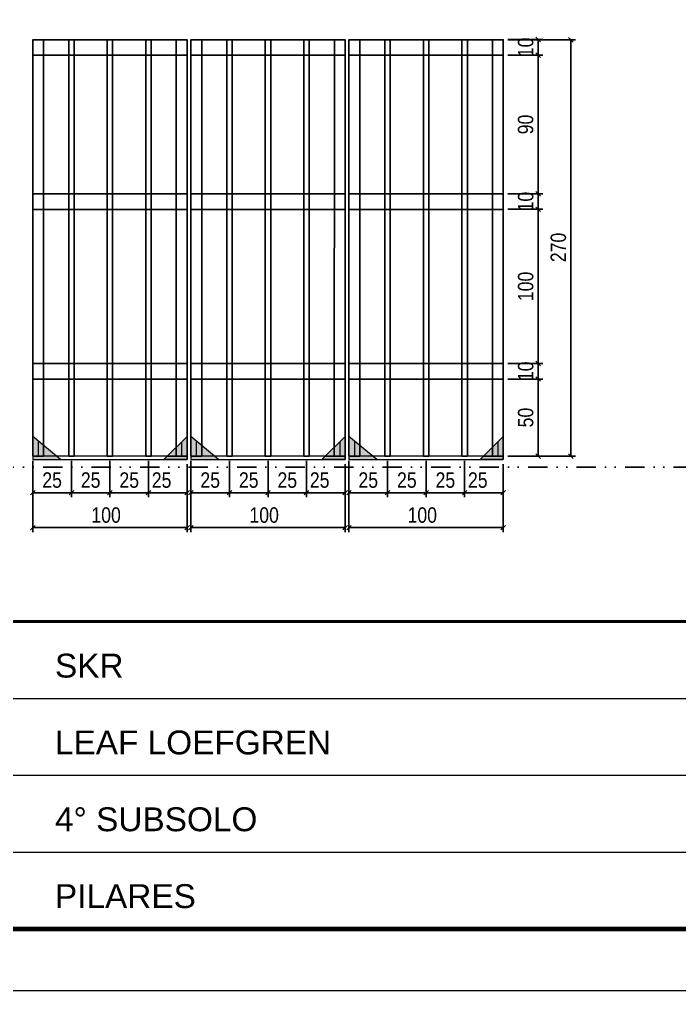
# Model space of a CAD drawing. Header units: millimetres. Extents: x 13777 to 27878, y -21631 to 6985.
# Drawn here: x 18259 to 18687, y -8997 to -8367 of the extents above; entities that cross this region are included whole.
import ezdxf

# ---------------------------------------------------------------- set-up
doc = ezdxf.new("R2010")
doc.units = ezdxf.units.MM
for name, pattern in [('CONTINUO', [0]), ('DASHED', [0.75, 0.5, -0.25]), ('DIVIDE2', [0.625, 0.25, -0.125, 0, -0.125, 0, -0.125]), ('HIDDEN', [0.375, 0.25, -0.125])]:
    doc.linetypes.add(name, pattern=pattern)
for name, color, linetype in [('COTA', 241, 'Continuous'), ('Nível', 160, 'Continuous'), ('SARR_2.2x10', 60, 'Continuous'), ('SARR_3.5x7', 81, 'Continuous'), ('SARR_7x7', 40, 'Continuous')]:
    doc.layers.add(name, color=color, linetype=linetype)
for name, color, linetype, lineweight in [('Folhas', 255, 'Continuous', 9), ('Madeira', 126, 'Continuous', 18), ('Sarr 2.2x7', 40, 'Continuous', 9), ('SARRAFO DE PRESSAO', 251, 'DASHED', 9)]:
    doc.layers.add(name, color=color, linetype=linetype, lineweight=lineweight)
doc.styles.add('ARIAL', font='arial.ttf')
doc.styles.add('COTA TECNICA', font='techl___.ttf', dxfattribs={"height": 10})
doc.dimstyles.new('PAINEL', dxfattribs={"dimtxt": 10, "dimasz": 3, "dimexe": 3, "dimexo": 3, "dimgap": 3, "dimtad": 1, "dimdec": 1, "dimzin": 12, "dimdsep": 46, "dimtxsty": 'COTA TECNICA', "dimblk1": 'OBLIQUE', "dimblk2": 'OBLIQUE', "dimsah": 1, "dimcen": 0.9, "dimclrd": 4, "dimclre": 4, "dimclrt": 240, "dimadec": 1, "dimazin": 3, "dimtfac": 1, "dimtdec": 1, "dimtmove": 0, "dimatfit": 3, "dimfxl": 1, "dimtolj": 1, "dimtzin": 12, "dimarcsym": 0})

# ---------------------------------------------------------------- blocks, each defined once
blk = doc.blocks.new('9999999999')
at = {"color": 30, "linetype": 'CONTINUO'}
for p, q in [((98564.56, 34379.64), (99583.98, 34379.64)), ((98564.56, 34329.83), (99487.98, 34329.83)), ((98564.56, 34280.02), (99487.98, 34280.02))]:
    blk.add_line(p, q, dxfattribs=at)
at = {"color": 30, "linetype": 'CONTINUO', "const_width": 2}
blk.add_lwpolyline([(99583.98, 34230.21), (99583.98, 34414.45, 0.414214), (99568.98, 34429.45), (98228.98, 34429.45, 0.414214), (98213.98, 34414.45), (98213.98, 34245.21, 0.414214), (98228.98, 34230.21), (99583.98, 34230.21)], format="xyb", dxfattribs=at)
at = {"layer": 'Folhas'}
blk.add_lwpolyline([(98138.98, 34190.21), (99623.98, 34190.21), (99623.98, 35240.21), (98138.98, 35240.21)], close=True, dxfattribs=at)
at = {"layer": 'Folhas', "color": 30, "const_width": 3}
blk.add_lwpolyline([(98213.98, 34230.21), (99583.98, 34230.21), (99583.98, 35200.21), (98213.98, 35200.21)], close=True, dxfattribs=at)
at = {"color": 7, "linetype": 'Continuous', "ltscale": 5, "style": 'ARIAL'}
for s, height, p in [('SKR', 15.483, (98837.68, 34393.13)), ('LEAF LOEFGREN', 15.4829, (98837.68, 34343.32)), ('4° SUBSOLO', 15.483, (98837.68, 34293.51)), ('PILARES', 15.483, (98837.68, 34243.7))]:
    blk.add_text(s, height=height, dxfattribs=at).set_placement(p)
blk = doc.blocks.new('_Oblique')
at = {"color": 0, "linetype": 'ByBlock', "lineweight": -2}
blk.add_line((-0.5, -0.5), (0.5, 0.5), dxfattribs=at)
blk = doc.blocks.new('*D2347')
at = {"layer": 'COTA', "color": 4, "lineweight": -2, "transparency": 16777216}
for p, q in [((18472.83, -8668.47), (18472.83, -8699.64)), ((18572.83, -8668.47), (18572.83, -8699.64)), ((18572.83, -8696.64), (18472.83, -8696.64))]:
    blk.add_line(p, q, dxfattribs=at)
at = {"layer": 'Defpoints', "color": 0, "transparency": 16777216}
for p in [(18472.83, -8665.47), (18572.83, -8665.47), (18472.83, -8696.64)]:
    blk.add_point(p, dxfattribs=at)
at = {"layer": 'COTA', "color": 4, "lineweight": -2, "transparency": 16777216, "xscale": 3, "yscale": 3, "zscale": 3, "rotation": 180}
blk.add_blockref('_Oblique', (18472.83, -8696.64), dxfattribs=at)
at = {"layer": 'COTA', "color": 4, "lineweight": -2, "transparency": 16777216, "xscale": 3, "yscale": 3, "zscale": 3}
blk.add_blockref('_Oblique', (18572.83, -8696.64), dxfattribs=at)
at = {"layer": 'COTA', "color": 240, "transparency": 16777216, "insert": (18520.33, -8688.54), "char_height": 10, "attachment_point": 5, "style": 'COTA TECNICA'}
blk.add_mtext('\\A1;100', dxfattribs=at)
blk = doc.blocks.new('*D2348')
at = {"layer": 'COTA', "color": 4, "lineweight": -2, "transparency": 16777216}
for p, q in [((18472.83, -8653.27), (18472.83, -8676.97)), ((18497.83, -8653.27), (18497.83, -8676.97)), ((18497.83, -8673.97), (18472.83, -8673.97))]:
    blk.add_line(p, q, dxfattribs=at)
at = {"layer": 'Defpoints', "color": 0, "transparency": 16777216}
for p in [(18472.83, -8650.27), (18497.83, -8650.27), (18472.83, -8673.97)]:
    blk.add_point(p, dxfattribs=at)
at = {"layer": 'COTA', "color": 4, "lineweight": -2, "transparency": 16777216, "xscale": 3, "yscale": 3, "zscale": 3, "rotation": 180}
blk.add_blockref('_Oblique', (18472.83, -8673.97), dxfattribs=at)
at = {"layer": 'COTA', "color": 4, "lineweight": -2, "transparency": 16777216, "xscale": 3, "yscale": 3, "zscale": 3}
blk.add_blockref('_Oblique', (18497.83, -8673.97), dxfattribs=at)
at = {"layer": 'COTA', "color": 240, "transparency": 16777216, "insert": (18485.33, -8665.86), "char_height": 10, "attachment_point": 5, "style": 'COTA TECNICA'}
blk.add_mtext('\\A1;25', dxfattribs=at)
blk = doc.blocks.new('*D2349')
at = {"layer": 'COTA', "color": 4, "lineweight": -2, "transparency": 16777216}
for p, q in [((18547.83, -8653.27), (18547.83, -8676.97)), ((18572.83, -8655.47), (18572.83, -8676.97)), ((18547.83, -8673.97), (18572.83, -8673.97))]:
    blk.add_line(p, q, dxfattribs=at)
at = {"layer": 'Defpoints', "color": 0, "transparency": 16777216}
for p in [(18547.83, -8650.27), (18572.83, -8652.47), (18572.83, -8673.97)]:
    blk.add_point(p, dxfattribs=at)
at = {"layer": 'COTA', "color": 4, "lineweight": -2, "transparency": 16777216, "xscale": 3, "yscale": 3, "zscale": 3, "rotation": 180}
blk.add_blockref('_Oblique', (18547.83, -8673.97), dxfattribs=at)
at = {"layer": 'COTA', "color": 4, "lineweight": -2, "transparency": 16777216, "xscale": 3, "yscale": 3, "zscale": 3}
blk.add_blockref('_Oblique', (18572.83, -8673.97), dxfattribs=at)
at = {"layer": 'COTA', "color": 240, "transparency": 16777216, "insert": (18556.33, -8665.86), "char_height": 10, "attachment_point": 5, "style": 'COTA TECNICA'}
blk.add_mtext('\\A1;25', dxfattribs=at)
blk = doc.blocks.new('*D2350')
at = {"layer": 'COTA', "color": 4, "lineweight": -2, "transparency": 16777216}
for p, q in [((18497.83, -8653.27), (18497.83, -8676.97)), ((18522.83, -8653.27), (18522.83, -8676.97)), ((18497.83, -8673.97), (18522.83, -8673.97))]:
    blk.add_line(p, q, dxfattribs=at)
at = {"layer": 'Defpoints', "color": 0, "transparency": 16777216}
for p in [(18497.83, -8650.27), (18522.83, -8650.27), (18522.83, -8673.97)]:
    blk.add_point(p, dxfattribs=at)
at = {"layer": 'COTA', "color": 4, "lineweight": -2, "transparency": 16777216, "xscale": 3, "yscale": 3, "zscale": 3, "rotation": 180}
blk.add_blockref('_Oblique', (18497.83, -8673.97), dxfattribs=at)
at = {"layer": 'COTA', "color": 4, "lineweight": -2, "transparency": 16777216, "xscale": 3, "yscale": 3, "zscale": 3}
blk.add_blockref('_Oblique', (18522.83, -8673.97), dxfattribs=at)
at = {"layer": 'COTA', "color": 240, "transparency": 16777216, "insert": (18510.33, -8665.86), "char_height": 10, "attachment_point": 5, "style": 'COTA TECNICA'}
blk.add_mtext('\\A1;25', dxfattribs=at)
blk = doc.blocks.new('*D2351')
at = {"layer": 'COTA', "color": 4, "lineweight": -2, "transparency": 16777216}
for p, q in [((18575.83, -8600.27), (18598.52, -8600.27)), ((18595.52, -8650.27), (18595.52, -8600.27)), ((18575.83, -8650.27), (18598.52, -8650.27))]:
    blk.add_line(p, q, dxfattribs=at)
at = {"layer": 'Defpoints', "color": 0, "transparency": 16777216}
for p in [(18572.83, -8600.27), (18595.52, -8600.27), (18572.83, -8650.27)]:
    blk.add_point(p, dxfattribs=at)
at = {"layer": 'COTA', "color": 4, "lineweight": -2, "transparency": 16777216, "xscale": 3, "yscale": 3, "zscale": 3}
for p, rotation in [((18595.52, -8600.27), 90), ((18595.52, -8650.27), 270)]:
    blk.add_blockref('_Oblique', p, dxfattribs=dict(at, rotation=rotation))
at = {"layer": 'COTA', "color": 240, "transparency": 16777216, "insert": (18587.41, -8625.27), "char_height": 10, "attachment_point": 5, "rotation": 90, "style": 'COTA TECNICA'}
blk.add_mtext('\\A1;50', dxfattribs=at)
blk = doc.blocks.new('*D2352')
at = {"layer": 'COTA', "color": 4, "lineweight": -2, "transparency": 16777216}
for p, q in [((18522.83, -8653.27), (18522.83, -8676.97)), ((18547.83, -8653.27), (18547.83, -8676.97)), ((18522.83, -8673.97), (18547.83, -8673.97))]:
    blk.add_line(p, q, dxfattribs=at)
at = {"layer": 'Defpoints', "color": 0, "transparency": 16777216}
for p in [(18522.83, -8650.27), (18547.83, -8650.27), (18547.83, -8673.97)]:
    blk.add_point(p, dxfattribs=at)
at = {"layer": 'COTA', "color": 4, "lineweight": -2, "transparency": 16777216, "xscale": 3, "yscale": 3, "zscale": 3, "rotation": 180}
blk.add_blockref('_Oblique', (18522.83, -8673.97), dxfattribs=at)
at = {"layer": 'COTA', "color": 4, "lineweight": -2, "transparency": 16777216, "xscale": 3, "yscale": 3, "zscale": 3}
blk.add_blockref('_Oblique', (18547.83, -8673.97), dxfattribs=at)
at = {"layer": 'COTA', "color": 240, "transparency": 16777216, "insert": (18535.33, -8665.86), "char_height": 10, "attachment_point": 5, "style": 'COTA TECNICA'}
blk.add_mtext('\\A1;25', dxfattribs=at)
blk = doc.blocks.new('*D2353')
at = {"layer": 'COTA', "color": 4, "lineweight": -2, "transparency": 16777216}
for p, q in [((18575.83, -8590.27), (18598.52, -8590.27)), ((18595.52, -8600.27), (18595.52, -8590.27)), ((18575.83, -8600.27), (18598.52, -8600.27))]:
    blk.add_line(p, q, dxfattribs=at)
at = {"layer": 'Defpoints', "color": 0, "transparency": 16777216}
for p in [(18572.83, -8590.27), (18595.52, -8590.27), (18572.83, -8600.27)]:
    blk.add_point(p, dxfattribs=at)
at = {"layer": 'COTA', "color": 4, "lineweight": -2, "transparency": 16777216, "xscale": 3, "yscale": 3, "zscale": 3}
for p, rotation in [((18595.52, -8590.27), 90), ((18595.52, -8600.27), 270)]:
    blk.add_blockref('_Oblique', p, dxfattribs=dict(at, rotation=rotation))
at = {"layer": 'COTA', "color": 240, "transparency": 16777216, "insert": (18587.42, -8595.27), "char_height": 10, "attachment_point": 5, "rotation": 90, "style": 'COTA TECNICA'}
blk.add_mtext('\\A1;10', dxfattribs=at)
blk = doc.blocks.new('*D2354')
at = {"layer": 'COTA', "color": 4, "lineweight": -2, "transparency": 16777216}
for p, q in [((18575.83, -8490.27), (18598.52, -8490.27)), ((18595.52, -8590.27), (18595.52, -8490.27)), ((18575.83, -8590.27), (18598.52, -8590.27))]:
    blk.add_line(p, q, dxfattribs=at)
at = {"layer": 'Defpoints', "color": 0, "transparency": 16777216}
for p in [(18572.83, -8490.27), (18595.52, -8490.27), (18572.83, -8590.27)]:
    blk.add_point(p, dxfattribs=at)
at = {"layer": 'COTA', "color": 4, "lineweight": -2, "transparency": 16777216, "xscale": 3, "yscale": 3, "zscale": 3}
for p, rotation in [((18595.52, -8490.27), 90), ((18595.52, -8590.27), 270)]:
    blk.add_blockref('_Oblique', p, dxfattribs=dict(at, rotation=rotation))
at = {"layer": 'COTA', "color": 240, "transparency": 16777216, "insert": (18587.42, -8540.27), "char_height": 10, "attachment_point": 5, "rotation": 90, "style": 'COTA TECNICA'}
blk.add_mtext('\\A1;100', dxfattribs=at)
blk = doc.blocks.new('*D2355')
at = {"layer": 'COTA', "color": 4, "lineweight": -2, "transparency": 16777216}
for p, q in [((18575.83, -8480.27), (18598.52, -8480.27)), ((18595.52, -8490.27), (18595.52, -8480.27)), ((18575.83, -8490.27), (18598.52, -8490.27))]:
    blk.add_line(p, q, dxfattribs=at)
at = {"layer": 'Defpoints', "color": 0, "transparency": 16777216}
for p in [(18572.83, -8480.27), (18595.52, -8480.27), (18572.83, -8490.27)]:
    blk.add_point(p, dxfattribs=at)
at = {"layer": 'COTA', "color": 4, "lineweight": -2, "transparency": 16777216, "xscale": 3, "yscale": 3, "zscale": 3}
for p, rotation in [((18595.52, -8480.27), 90), ((18595.52, -8490.27), 270)]:
    blk.add_blockref('_Oblique', p, dxfattribs=dict(at, rotation=rotation))
at = {"layer": 'COTA', "color": 240, "transparency": 16777216, "insert": (18587.42, -8485.27), "char_height": 10, "attachment_point": 5, "rotation": 90, "style": 'COTA TECNICA'}
blk.add_mtext('\\A1;10', dxfattribs=at)
blk = doc.blocks.new('*D2356')
at = {"layer": 'COTA', "color": 4, "lineweight": -2, "transparency": 16777216}
for p, q in [((18575.83, -8390.27), (18598.52, -8390.27)), ((18595.52, -8480.27), (18595.52, -8390.27)), ((18575.83, -8480.27), (18598.52, -8480.27))]:
    blk.add_line(p, q, dxfattribs=at)
at = {"layer": 'Defpoints', "color": 0, "transparency": 16777216}
for p in [(18572.83, -8390.27), (18595.52, -8390.27), (18572.83, -8480.27)]:
    blk.add_point(p, dxfattribs=at)
at = {"layer": 'COTA', "color": 4, "lineweight": -2, "transparency": 16777216, "xscale": 3, "yscale": 3, "zscale": 3}
for p, rotation in [((18595.52, -8390.27), 90), ((18595.52, -8480.27), 270)]:
    blk.add_blockref('_Oblique', p, dxfattribs=dict(at, rotation=rotation))
at = {"layer": 'COTA', "color": 240, "transparency": 16777216, "insert": (18587.39, -8435.27), "char_height": 10, "attachment_point": 5, "rotation": 90, "style": 'COTA TECNICA'}
blk.add_mtext('\\A1;90', dxfattribs=at)
blk = doc.blocks.new('*D2357')
at = {"layer": 'COTA', "color": 4, "lineweight": -2, "transparency": 16777216}
for p, q in [((18575.83, -8380.27), (18598.52, -8380.27)), ((18595.52, -8390.27), (18595.52, -8380.27)), ((18575.83, -8390.27), (18598.52, -8390.27))]:
    blk.add_line(p, q, dxfattribs=at)
at = {"layer": 'Defpoints', "color": 0, "transparency": 16777216}
for p in [(18572.83, -8380.27), (18595.52, -8380.27), (18572.83, -8390.27)]:
    blk.add_point(p, dxfattribs=at)
at = {"layer": 'COTA', "color": 4, "lineweight": -2, "transparency": 16777216, "xscale": 3, "yscale": 3, "zscale": 3}
for p, rotation in [((18595.52, -8380.27), 90), ((18595.52, -8390.27), 270)]:
    blk.add_blockref('_Oblique', p, dxfattribs=dict(at, rotation=rotation))
at = {"layer": 'COTA', "color": 240, "transparency": 16777216, "insert": (18587.42, -8385.27), "char_height": 10, "attachment_point": 5, "rotation": 90, "style": 'COTA TECNICA'}
blk.add_mtext('\\A1;10', dxfattribs=at)
blk = doc.blocks.new('*D2358')
at = {"layer": 'COTA', "color": 4, "lineweight": -2, "transparency": 16777216}
for p, q in [((18575.83, -8380.3), (18619.74, -8380.3)), ((18616.74, -8650.3), (18616.74, -8380.3)), ((18575.83, -8650.3), (18619.74, -8650.3))]:
    blk.add_line(p, q, dxfattribs=at)
at = {"layer": 'Defpoints', "color": 0, "transparency": 16777216}
for p in [(18572.83, -8380.3), (18616.74, -8380.3), (18572.83, -8650.3)]:
    blk.add_point(p, dxfattribs=at)
at = {"layer": 'COTA', "color": 4, "lineweight": -2, "transparency": 16777216, "xscale": 3, "yscale": 3, "zscale": 3}
for p, rotation in [((18616.74, -8380.3), 90), ((18616.74, -8650.3), 270)]:
    blk.add_blockref('_Oblique', p, dxfattribs=dict(at, rotation=rotation))
at = {"layer": 'COTA', "color": 240, "transparency": 16777216, "insert": (18608.64, -8515), "char_height": 10, "attachment_point": 5, "rotation": 90, "style": 'COTA TECNICA'}
blk.add_mtext('\\A1;270', dxfattribs=at)
blk = doc.blocks.new('*D2359')
at = {"layer": 'COTA', "color": 4, "lineweight": -2, "transparency": 16777216}
for p, q in [((18370.32, -8668.47), (18370.32, -8699.64)), ((18470.32, -8668.47), (18470.32, -8699.64)), ((18470.32, -8696.64), (18370.32, -8696.64))]:
    blk.add_line(p, q, dxfattribs=at)
at = {"layer": 'Defpoints', "color": 0, "transparency": 16777216}
for p in [(18370.32, -8665.47), (18470.32, -8665.47), (18370.32, -8696.64)]:
    blk.add_point(p, dxfattribs=at)
at = {"layer": 'COTA', "color": 4, "lineweight": -2, "transparency": 16777216, "xscale": 3, "yscale": 3, "zscale": 3, "rotation": 180}
blk.add_blockref('_Oblique', (18370.32, -8696.64), dxfattribs=at)
at = {"layer": 'COTA', "color": 4, "lineweight": -2, "transparency": 16777216, "xscale": 3, "yscale": 3, "zscale": 3}
blk.add_blockref('_Oblique', (18470.32, -8696.64), dxfattribs=at)
at = {"layer": 'COTA', "color": 240, "transparency": 16777216, "insert": (18417.82, -8688.54), "char_height": 10, "attachment_point": 5, "style": 'COTA TECNICA'}
blk.add_mtext('\\A1;100', dxfattribs=at)
blk = doc.blocks.new('*D2360')
at = {"layer": 'COTA', "color": 4, "lineweight": -2, "transparency": 16777216}
for p, q in [((18370.32, -8653.27), (18370.32, -8676.97)), ((18395.32, -8653.27), (18395.32, -8676.97)), ((18395.32, -8673.97), (18370.32, -8673.97))]:
    blk.add_line(p, q, dxfattribs=at)
at = {"layer": 'Defpoints', "color": 0, "transparency": 16777216}
for p in [(18370.32, -8650.27), (18395.32, -8650.27), (18370.32, -8673.97)]:
    blk.add_point(p, dxfattribs=at)
at = {"layer": 'COTA', "color": 4, "lineweight": -2, "transparency": 16777216, "xscale": 3, "yscale": 3, "zscale": 3, "rotation": 180}
blk.add_blockref('_Oblique', (18370.32, -8673.97), dxfattribs=at)
at = {"layer": 'COTA', "color": 4, "lineweight": -2, "transparency": 16777216, "xscale": 3, "yscale": 3, "zscale": 3}
blk.add_blockref('_Oblique', (18395.32, -8673.97), dxfattribs=at)
at = {"layer": 'COTA', "color": 240, "transparency": 16777216, "insert": (18382.82, -8665.86), "char_height": 10, "attachment_point": 5, "style": 'COTA TECNICA'}
blk.add_mtext('\\A1;25', dxfattribs=at)
blk = doc.blocks.new('*D2361')
at = {"layer": 'COTA', "color": 4, "lineweight": -2, "transparency": 16777216}
for p, q in [((18445.32, -8653.27), (18445.32, -8676.97)), ((18470.32, -8655.47), (18470.32, -8676.97)), ((18445.32, -8673.97), (18470.32, -8673.97))]:
    blk.add_line(p, q, dxfattribs=at)
at = {"layer": 'Defpoints', "color": 0, "transparency": 16777216}
for p in [(18445.32, -8650.27), (18470.32, -8652.47), (18470.32, -8673.97)]:
    blk.add_point(p, dxfattribs=at)
at = {"layer": 'COTA', "color": 4, "lineweight": -2, "transparency": 16777216, "xscale": 3, "yscale": 3, "zscale": 3, "rotation": 180}
blk.add_blockref('_Oblique', (18445.32, -8673.97), dxfattribs=at)
at = {"layer": 'COTA', "color": 4, "lineweight": -2, "transparency": 16777216, "xscale": 3, "yscale": 3, "zscale": 3}
blk.add_blockref('_Oblique', (18470.32, -8673.97), dxfattribs=at)
at = {"layer": 'COTA', "color": 240, "transparency": 16777216, "insert": (18453.82, -8665.86), "char_height": 10, "attachment_point": 5, "style": 'COTA TECNICA'}
blk.add_mtext('\\A1;25', dxfattribs=at)
blk = doc.blocks.new('*D2362')
at = {"layer": 'COTA', "color": 4, "lineweight": -2, "transparency": 16777216}
for p, q in [((18395.32, -8653.27), (18395.32, -8676.97)), ((18420.32, -8653.27), (18420.32, -8676.97)), ((18395.32, -8673.97), (18420.32, -8673.97))]:
    blk.add_line(p, q, dxfattribs=at)
at = {"layer": 'Defpoints', "color": 0, "transparency": 16777216}
for p in [(18395.32, -8650.27), (18420.32, -8650.27), (18420.32, -8673.97)]:
    blk.add_point(p, dxfattribs=at)
at = {"layer": 'COTA', "color": 4, "lineweight": -2, "transparency": 16777216, "xscale": 3, "yscale": 3, "zscale": 3, "rotation": 180}
blk.add_blockref('_Oblique', (18395.32, -8673.97), dxfattribs=at)
at = {"layer": 'COTA', "color": 4, "lineweight": -2, "transparency": 16777216, "xscale": 3, "yscale": 3, "zscale": 3}
blk.add_blockref('_Oblique', (18420.32, -8673.97), dxfattribs=at)
at = {"layer": 'COTA', "color": 240, "transparency": 16777216, "insert": (18407.82, -8665.86), "char_height": 10, "attachment_point": 5, "style": 'COTA TECNICA'}
blk.add_mtext('\\A1;25', dxfattribs=at)
blk = doc.blocks.new('*D2363')
at = {"layer": 'COTA', "color": 4, "lineweight": -2, "transparency": 16777216}
for p, q in [((18420.32, -8653.27), (18420.32, -8676.97)), ((18445.32, -8653.27), (18445.32, -8676.97)), ((18420.32, -8673.97), (18445.32, -8673.97))]:
    blk.add_line(p, q, dxfattribs=at)
at = {"layer": 'Defpoints', "color": 0, "transparency": 16777216}
for p in [(18420.32, -8650.27), (18445.32, -8650.27), (18445.32, -8673.97)]:
    blk.add_point(p, dxfattribs=at)
at = {"layer": 'COTA', "color": 4, "lineweight": -2, "transparency": 16777216, "xscale": 3, "yscale": 3, "zscale": 3, "rotation": 180}
blk.add_blockref('_Oblique', (18420.32, -8673.97), dxfattribs=at)
at = {"layer": 'COTA', "color": 4, "lineweight": -2, "transparency": 16777216, "xscale": 3, "yscale": 3, "zscale": 3}
blk.add_blockref('_Oblique', (18445.32, -8673.97), dxfattribs=at)
at = {"layer": 'COTA', "color": 240, "transparency": 16777216, "insert": (18432.82, -8665.86), "char_height": 10, "attachment_point": 5, "style": 'COTA TECNICA'}
blk.add_mtext('\\A1;25', dxfattribs=at)
blk = doc.blocks.new('*D2364')
at = {"layer": 'COTA', "color": 4, "lineweight": -2, "transparency": 16777216}
for p, q in [((18267.82, -8668.47), (18267.82, -8699.64)), ((18367.82, -8668.47), (18367.82, -8699.64)), ((18367.82, -8696.64), (18267.82, -8696.64))]:
    blk.add_line(p, q, dxfattribs=at)
at = {"layer": 'Defpoints', "color": 0, "transparency": 16777216}
for p in [(18267.82, -8665.47), (18367.82, -8665.47), (18267.82, -8696.64)]:
    blk.add_point(p, dxfattribs=at)
at = {"layer": 'COTA', "color": 4, "lineweight": -2, "transparency": 16777216, "xscale": 3, "yscale": 3, "zscale": 3, "rotation": 180}
blk.add_blockref('_Oblique', (18267.82, -8696.64), dxfattribs=at)
at = {"layer": 'COTA', "color": 4, "lineweight": -2, "transparency": 16777216, "xscale": 3, "yscale": 3, "zscale": 3}
blk.add_blockref('_Oblique', (18367.82, -8696.64), dxfattribs=at)
at = {"layer": 'COTA', "color": 240, "transparency": 16777216, "insert": (18315.32, -8688.54), "char_height": 10, "attachment_point": 5, "style": 'COTA TECNICA'}
blk.add_mtext('\\A1;100', dxfattribs=at)
blk = doc.blocks.new('*D2365')
at = {"layer": 'COTA', "color": 4, "lineweight": -2, "transparency": 16777216}
for p, q in [((18267.82, -8653.27), (18267.82, -8676.97)), ((18292.82, -8653.27), (18292.82, -8676.97)), ((18292.82, -8673.97), (18267.82, -8673.97))]:
    blk.add_line(p, q, dxfattribs=at)
at = {"layer": 'Defpoints', "color": 0, "transparency": 16777216}
for p in [(18267.82, -8650.27), (18292.82, -8650.27), (18267.82, -8673.97)]:
    blk.add_point(p, dxfattribs=at)
at = {"layer": 'COTA', "color": 4, "lineweight": -2, "transparency": 16777216, "xscale": 3, "yscale": 3, "zscale": 3, "rotation": 180}
blk.add_blockref('_Oblique', (18267.82, -8673.97), dxfattribs=at)
at = {"layer": 'COTA', "color": 4, "lineweight": -2, "transparency": 16777216, "xscale": 3, "yscale": 3, "zscale": 3}
blk.add_blockref('_Oblique', (18292.82, -8673.97), dxfattribs=at)
at = {"layer": 'COTA', "color": 240, "transparency": 16777216, "insert": (18280.32, -8665.86), "char_height": 10, "attachment_point": 5, "style": 'COTA TECNICA'}
blk.add_mtext('\\A1;25', dxfattribs=at)
blk = doc.blocks.new('*D2366')
at = {"layer": 'COTA', "color": 4, "lineweight": -2, "transparency": 16777216}
for p, q in [((18342.82, -8653.27), (18342.82, -8676.97)), ((18367.82, -8655.47), (18367.82, -8676.97)), ((18342.82, -8673.97), (18367.82, -8673.97))]:
    blk.add_line(p, q, dxfattribs=at)
at = {"layer": 'Defpoints', "color": 0, "transparency": 16777216}
for p in [(18342.82, -8650.27), (18367.82, -8652.47), (18367.82, -8673.97)]:
    blk.add_point(p, dxfattribs=at)
at = {"layer": 'COTA', "color": 4, "lineweight": -2, "transparency": 16777216, "xscale": 3, "yscale": 3, "zscale": 3, "rotation": 180}
blk.add_blockref('_Oblique', (18342.82, -8673.97), dxfattribs=at)
at = {"layer": 'COTA', "color": 4, "lineweight": -2, "transparency": 16777216, "xscale": 3, "yscale": 3, "zscale": 3}
blk.add_blockref('_Oblique', (18367.82, -8673.97), dxfattribs=at)
at = {"layer": 'COTA', "color": 240, "transparency": 16777216, "insert": (18351.32, -8665.86), "char_height": 10, "attachment_point": 5, "style": 'COTA TECNICA'}
blk.add_mtext('\\A1;25', dxfattribs=at)
blk = doc.blocks.new('*D2367')
at = {"layer": 'COTA', "color": 4, "lineweight": -2, "transparency": 16777216}
for p, q in [((18292.82, -8653.27), (18292.82, -8676.97)), ((18317.82, -8653.27), (18317.82, -8676.97)), ((18292.82, -8673.97), (18317.82, -8673.97))]:
    blk.add_line(p, q, dxfattribs=at)
at = {"layer": 'Defpoints', "color": 0, "transparency": 16777216}
for p in [(18292.82, -8650.27), (18317.82, -8650.27), (18317.82, -8673.97)]:
    blk.add_point(p, dxfattribs=at)
at = {"layer": 'COTA', "color": 4, "lineweight": -2, "transparency": 16777216, "xscale": 3, "yscale": 3, "zscale": 3, "rotation": 180}
blk.add_blockref('_Oblique', (18292.82, -8673.97), dxfattribs=at)
at = {"layer": 'COTA', "color": 4, "lineweight": -2, "transparency": 16777216, "xscale": 3, "yscale": 3, "zscale": 3}
blk.add_blockref('_Oblique', (18317.82, -8673.97), dxfattribs=at)
at = {"layer": 'COTA', "color": 240, "transparency": 16777216, "insert": (18305.32, -8665.86), "char_height": 10, "attachment_point": 5, "style": 'COTA TECNICA'}
blk.add_mtext('\\A1;25', dxfattribs=at)
blk = doc.blocks.new('*D2368')
at = {"layer": 'COTA', "color": 4, "lineweight": -2, "transparency": 16777216}
for p, q in [((18317.82, -8653.27), (18317.82, -8676.97)), ((18342.82, -8653.27), (18342.82, -8676.97)), ((18317.82, -8673.97), (18342.82, -8673.97))]:
    blk.add_line(p, q, dxfattribs=at)
at = {"layer": 'Defpoints', "color": 0, "transparency": 16777216}
for p in [(18317.82, -8650.27), (18342.82, -8650.27), (18342.82, -8673.97)]:
    blk.add_point(p, dxfattribs=at)
at = {"layer": 'COTA', "color": 4, "lineweight": -2, "transparency": 16777216, "xscale": 3, "yscale": 3, "zscale": 3, "rotation": 180}
blk.add_blockref('_Oblique', (18317.82, -8673.97), dxfattribs=at)
at = {"layer": 'COTA', "color": 4, "lineweight": -2, "transparency": 16777216, "xscale": 3, "yscale": 3, "zscale": 3}
blk.add_blockref('_Oblique', (18342.82, -8673.97), dxfattribs=at)
at = {"layer": 'COTA', "color": 240, "transparency": 16777216, "insert": (18330.32, -8665.86), "char_height": 10, "attachment_point": 5, "style": 'COTA TECNICA'}
blk.add_mtext('\\A1;25', dxfattribs=at)

msp = doc.modelspace()

# ---------------------------------------------------------------- hatches: boundary and pattern name
at = {"layer": 'Madeira'}
h = msp.add_hatch(color=252, dxfattribs=at)
h.dxf.hatch_style = 2
h.paths.add_polyline_path([(18267.82, -8637.47), (18267.82, -8652.47), (18285.82, -8652.47)])
h = msp.add_hatch(color=252, dxfattribs=at)
h.dxf.hatch_style = 2
h.paths.add_polyline_path([(18367.82, -8637.47), (18367.82, -8652.47), (18352.82, -8652.47)])
h = msp.add_hatch(color=252, dxfattribs=at)
h.dxf.hatch_style = 2
h.paths.add_polyline_path([(18370.32, -8637.47), (18370.32, -8652.47), (18388.32, -8652.47)])
h = msp.add_hatch(color=252, dxfattribs=at)
h.dxf.hatch_style = 2
h.paths.add_polyline_path([(18470.32, -8637.47), (18470.32, -8652.47), (18455.32, -8652.47)])
h = msp.add_hatch(color=252, dxfattribs=at)
h.dxf.hatch_style = 2
h.paths.add_polyline_path([(18472.82, -8637.47), (18472.82, -8652.47), (18490.82, -8652.47)])
h = msp.add_hatch(color=252, dxfattribs=at)
h.dxf.hatch_style = 2
h.paths.add_polyline_path([(18572.83, -8637.47), (18572.83, -8652.47), (18557.83, -8652.47)])

# ---------------------------------------------------------------- linework, layer by layer
at = {"layer": 'Madeira', "color": 1, "linetype": 'HIDDEN'}
for p, q in [((18271.32, -8640.97), (18271.32, -8650.27)), ((18271.32, -8640.97), (18271.32, -8650.27)), ((18364.32, -8640.97), (18364.32, -8650.27)), ((18364.32, -8640.97), (18364.32, -8650.27)), ((18373.82, -8640.97), (18373.82, -8650.27)), ((18373.82, -8640.97), (18373.82, -8650.27)), ((18466.82, -8640.97), (18466.82, -8650.27)), ((18466.82, -8640.97), (18466.82, -8650.27)), ((18476.32, -8640.97), (18476.32, -8650.27)), ((18476.32, -8640.97), (18476.32, -8650.27)), ((18569.33, -8640.97), (18569.33, -8650.27)), ((18569.33, -8640.97), (18569.33, -8650.27)), ((18277.66, -8650.27), (18267.82, -8650.27)), ((18277.66, -8650.27), (18267.82, -8650.27)), ((18283.62, -8650.27), (18267.82, -8650.27)), ((18274.82, -8644.47), (18274.82, -8650.27)), ((18355.02, -8650.27), (18367.82, -8650.27)), ((18357.99, -8650.27), (18367.82, -8650.27)), ((18357.99, -8650.27), (18367.82, -8650.27)), ((18380.16, -8650.27), (18370.32, -8650.27)), ((18380.16, -8650.27), (18370.32, -8650.27)), ((18386.12, -8650.27), (18370.32, -8650.27)), ((18377.32, -8644.47), (18377.32, -8650.27)), ((18457.52, -8650.27), (18470.32, -8650.27)), ((18460.49, -8650.27), (18470.32, -8650.27)), ((18460.49, -8650.27), (18470.32, -8650.27)), ((18482.66, -8650.27), (18472.82, -8650.27)), ((18482.66, -8650.27), (18472.82, -8650.27)), ((18488.62, -8650.27), (18472.82, -8650.27)), ((18479.82, -8644.47), (18479.82, -8650.27)), ((18560.03, -8650.27), (18572.83, -8650.27)), ((18562.99, -8650.27), (18572.83, -8650.27)), ((18562.99, -8650.27), (18572.83, -8650.27))]:
    msp.add_line(p, q, dxfattribs=at)
at = {"layer": 'Madeira'}
for p, q in [((18267.82, -8650.27), (18267.82, -8652.47)), ((18267.82, -8650.27), (18267.82, -8652.47)), ((18267.82, -8650.27), (18267.82, -8652.47)), ((18370.32, -8650.27), (18370.32, -8652.47)), ((18370.32, -8650.27), (18370.32, -8652.47)), ((18370.32, -8650.27), (18370.32, -8652.47)), ((18472.82, -8650.27), (18472.82, -8652.47)), ((18472.82, -8650.27), (18472.82, -8652.47)), ((18472.82, -8650.27), (18472.82, -8652.47))]:
    msp.add_line(p, q, dxfattribs=at)
at = {"layer": 'Madeira', "color": 0}
for points in [[(18267.82, -8637.47), (18267.82, -8652.47), (18285.82, -8652.47), (18267.82, -8637.47)], [(18367.82, -8637.47), (18367.82, -8652.47), (18352.82, -8652.47), (18367.82, -8637.47)], [(18370.32, -8637.47), (18370.32, -8652.47), (18388.32, -8652.47), (18370.32, -8637.47)], [(18470.32, -8637.47), (18470.32, -8652.47), (18455.32, -8652.47), (18470.32, -8637.47)], [(18472.82, -8637.47), (18472.82, -8652.47), (18490.82, -8652.47), (18472.82, -8637.47)], [(18572.83, -8637.47), (18572.83, -8652.47), (18557.83, -8652.47), (18572.83, -8637.47)]]:
    msp.add_lwpolyline(points, dxfattribs=at)
at = {"layer": 'Nível', "color": 4, "linetype": 'DIVIDE2', "ltscale": 50}
msp.add_line((13777.11, -8657.47), (21531.15, -8657.47), dxfattribs=at)
at = {"layer": 'Sarr 2.2x7'}
for points in [[(18367.82, -8650.27), (18267.82, -8650.27), (18267.82, -8652.47), (18367.82, -8652.47)], [(18470.32, -8650.27), (18370.32, -8650.27), (18370.32, -8652.47), (18470.32, -8652.47)], [(18572.83, -8650.27), (18472.82, -8650.27), (18472.82, -8652.47), (18572.83, -8652.47)]]:
    msp.add_lwpolyline(points, close=True, dxfattribs=at)
at = {"layer": 'SARR_2.2x10'}
for points in [[(18267.83, -8380.3), (18367.83, -8380.3), (18367.83, -8390.3), (18267.83, -8390.3)], [(18370.33, -8380.3), (18470.33, -8380.3), (18470.33, -8390.3), (18370.33, -8390.3)], [(18472.83, -8380.3), (18572.83, -8380.3), (18572.83, -8390.3), (18472.83, -8390.3)], [(18267.83, -8480.3), (18367.83, -8480.3), (18367.83, -8490.3), (18267.83, -8490.3)], [(18370.33, -8480.3), (18470.33, -8480.3), (18470.33, -8490.3), (18370.33, -8490.3)], [(18472.83, -8480.3), (18572.83, -8480.3), (18572.83, -8490.3), (18472.83, -8490.3)], [(18267.83, -8590.3), (18367.83, -8590.3), (18367.83, -8600.3), (18267.83, -8600.3)], [(18370.33, -8590.3), (18470.33, -8590.3), (18470.33, -8600.3), (18370.33, -8600.3)], [(18472.83, -8590.3), (18572.83, -8590.3), (18572.83, -8600.3), (18472.83, -8600.3)]]:
    msp.add_lwpolyline(points, close=True, dxfattribs=at)
at = {"layer": 'SARR_3.5x7'}
for p, q in [((18291.07, -8650.27), (18291.08, -8380.3)), ((18291.08, -8380.3), (18292.83, -8380.3)), ((18294.58, -8380.3), (18292.83, -8380.3)), ((18294.57, -8650.27), (18294.58, -8380.3)), ((18316.07, -8650.27), (18316.08, -8380.3)), ((18316.08, -8380.3), (18317.83, -8380.3)), ((18319.58, -8380.3), (18317.83, -8380.3)), ((18319.57, -8650.27), (18319.58, -8380.3)), ((18341.07, -8650.27), (18341.08, -8380.3)), ((18341.08, -8380.3), (18342.83, -8380.3)), ((18344.58, -8380.3), (18342.83, -8380.3)), ((18344.57, -8650.27), (18344.58, -8380.3)), ((18393.57, -8650.27), (18393.58, -8380.3)), ((18393.58, -8380.3), (18395.33, -8380.3)), ((18397.08, -8380.3), (18395.33, -8380.3)), ((18397.07, -8650.27), (18397.08, -8380.3)), ((18418.57, -8650.27), (18418.58, -8380.3)), ((18418.58, -8380.3), (18420.33, -8380.3)), ((18422.08, -8380.3), (18420.33, -8380.3)), ((18422.07, -8650.27), (18422.08, -8380.3)), ((18443.57, -8650.27), (18443.58, -8380.3)), ((18443.58, -8380.3), (18445.33, -8380.3)), ((18447.08, -8380.3), (18445.33, -8380.3)), ((18447.07, -8650.27), (18447.08, -8380.3)), ((18496.08, -8650.27), (18496.08, -8380.3)), ((18496.08, -8380.3), (18497.83, -8380.3)), ((18499.58, -8380.3), (18497.83, -8380.3)), ((18499.58, -8650.27), (18499.58, -8380.3)), ((18521.08, -8650.27), (18521.08, -8380.3)), ((18521.08, -8380.3), (18522.83, -8380.3)), ((18524.58, -8380.3), (18522.83, -8380.3)), ((18524.58, -8650.27), (18524.58, -8380.3)), ((18546.08, -8650.27), (18546.08, -8380.3)), ((18546.08, -8380.3), (18547.83, -8380.3)), ((18549.58, -8380.3), (18547.83, -8380.3)), ((18549.58, -8650.27), (18549.58, -8380.3)), ((18291.07, -8650.27), (18292.82, -8650.27)), ((18294.57, -8650.27), (18292.82, -8650.27)), ((18316.07, -8650.27), (18317.82, -8650.27)), ((18319.57, -8650.27), (18317.82, -8650.27)), ((18341.07, -8650.27), (18342.82, -8650.27)), ((18344.57, -8650.27), (18342.82, -8650.27)), ((18393.57, -8650.27), (18395.32, -8650.27)), ((18397.07, -8650.27), (18395.32, -8650.27)), ((18418.57, -8650.27), (18420.32, -8650.27)), ((18422.07, -8650.27), (18420.32, -8650.27)), ((18443.57, -8650.27), (18445.32, -8650.27)), ((18447.07, -8650.27), (18445.32, -8650.27)), ((18496.08, -8650.27), (18497.83, -8650.27)), ((18499.58, -8650.27), (18497.83, -8650.27)), ((18521.08, -8650.27), (18522.83, -8650.27)), ((18524.58, -8650.27), (18522.83, -8650.27)), ((18546.08, -8650.27), (18547.83, -8650.27)), ((18549.58, -8650.27), (18547.83, -8650.27))]:
    msp.add_line(p, q, dxfattribs=at)
at = {"layer": 'SARR_7x7'}
for points in [[(18267.82, -8650.27), (18274.82, -8650.27), (18274.83, -8380.3), (18267.83, -8380.3)], [(18360.82, -8650.27), (18367.82, -8650.27), (18367.83, -8380.3), (18360.83, -8380.3)], [(18370.32, -8650.27), (18377.32, -8650.27), (18377.33, -8380.3), (18370.33, -8380.3)], [(18463.32, -8650.27), (18470.32, -8650.27), (18470.33, -8380.3), (18463.33, -8380.3)], [(18472.82, -8650.27), (18479.82, -8650.27), (18479.83, -8380.3), (18472.83, -8380.3)], [(18565.83, -8650.27), (18572.83, -8650.27), (18572.83, -8380.3), (18565.83, -8380.3)]]:
    msp.add_lwpolyline(points, close=True, dxfattribs=at)

# ---------------------------------------------------------------- block references
at = {"layer": 'SARRAFO DE PRESSAO', "color": 6, "linetype": 'ByBlock'}
msp.add_blockref('9999999999', (-80555.51, -43186.95), dxfattribs=at)

# ---------------------------------------------------------------- dimensions: what is measured, and where the dimension line sits
at = {"layer": 'COTA'}
for base, p1, p2, angle, picture, middle in [((18595.52, -8380.27), (18572.83, -8390.27), (18572.83, -8380.27), 90, '*D2357', (18595.52, -8385.27)), ((18616.74, -8380.3), (18572.83, -8650.3), (18572.83, -8380.3), 90, '*D2358', (18616.74, -8515)), ((18595.52, -8480.27), (18572.83, -8490.27), (18572.83, -8480.27), 90, '*D2355', (18595.52, -8485.27)), ((18595.52, -8590.27), (18572.83, -8600.27), (18572.83, -8590.27), 90, '*D2353', (18595.52, -8595.27)), ((18267.82, -8696.64), (18367.82, -8665.47), (18267.82, -8665.47), 180, '*D2364', (18315.32, -8696.64)), ((18370.32, -8696.64), (18470.32, -8665.47), (18370.32, -8665.47), 180, '*D2359', (18417.82, -8696.64)), ((18472.82, -8696.64), (18572.83, -8665.47), (18472.82, -8665.47), 180, '*D2347', (18520.33, -8696.64))]:
    dim = msp.add_linear_dim(base=base, p1=p1, p2=p2, angle=angle, dimstyle='PAINEL', override={"dimtmove": 1}, dxfattribs=at)
    dim.commit()
    dim.dimension.update_dxf_attribs({"geometry": picture, "text_midpoint": middle, "dimtype": 160})
for base, p1, p2, angle, picture, middle in [((18595.52, -8390.27), (18572.83, -8480.27), (18572.83, -8390.27), 90, '*D2356', (18587.39, -8435.27)), ((18595.52, -8490.27), (18572.83, -8590.27), (18572.83, -8490.27), 90, '*D2354', (18587.42, -8540.27)), ((18595.52, -8600.27), (18572.83, -8650.27), (18572.83, -8600.27), 90, '*D2351', (18587.41, -8625.27)), ((18267.82, -8673.97), (18292.82, -8650.27), (18267.82, -8650.27), 180, '*D2365', (18280.32, -8665.86)), ((18370.32, -8673.97), (18395.32, -8650.27), (18370.32, -8650.27), 180, '*D2360', (18382.82, -8665.86)), ((18472.82, -8673.97), (18497.83, -8650.27), (18472.82, -8650.27), 180, '*D2348', (18485.33, -8665.86))]:
    dim = msp.add_linear_dim(base=base, p1=p1, p2=p2, angle=angle, dimstyle='PAINEL', override={"dimtmove": 1}, dxfattribs=at)
    dim.commit()
    dim.dimension.update_dxf_attribs({"geometry": picture, "text_midpoint": middle})
for base, p1, p2, picture, middle in [((18317.82, -8673.97), (18292.82, -8650.27), (18317.82, -8650.27), '*D2367', (18305.32, -8665.86)), ((18342.82, -8673.97), (18317.82, -8650.27), (18342.82, -8650.27), '*D2368', (18330.32, -8665.86)), ((18420.32, -8673.97), (18395.32, -8650.27), (18420.32, -8650.27), '*D2362', (18407.82, -8665.86)), ((18445.32, -8673.97), (18420.32, -8650.27), (18445.32, -8650.27), '*D2363', (18432.82, -8665.86)), ((18522.83, -8673.97), (18497.83, -8650.27), (18522.83, -8650.27), '*D2350', (18510.33, -8665.86)), ((18547.83, -8673.97), (18522.83, -8650.27), (18547.83, -8650.27), '*D2352', (18535.33, -8665.86))]:
    dim = msp.add_linear_dim(base=base, p1=p1, p2=p2, dimstyle='PAINEL', override={"dimtmove": 1}, dxfattribs=at)
    dim.commit()
    dim.dimension.update_dxf_attribs({"geometry": picture, "text_midpoint": middle})
for base, p1, p2, picture, middle in [((18367.82, -8673.97), (18342.82, -8650.27), (18367.82, -8652.47), '*D2366', (18351.32, -8673.97)), ((18470.32, -8673.97), (18445.32, -8650.27), (18470.32, -8652.47), '*D2361', (18453.82, -8673.97)), ((18572.83, -8673.97), (18547.83, -8650.27), (18572.83, -8652.47), '*D2349', (18556.33, -8673.97))]:
    dim = msp.add_linear_dim(base=base, p1=p1, p2=p2, dimstyle='PAINEL', override={"dimtmove": 1}, dxfattribs=at)
    dim.commit()
    dim.dimension.update_dxf_attribs({"geometry": picture, "text_midpoint": middle, "dimtype": 160})

doc.saveas('drawing.dxf')
